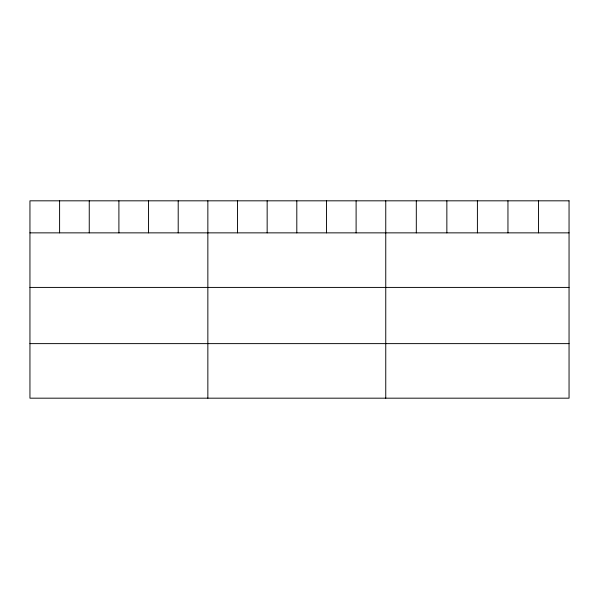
<?xml version="1.0" encoding="UTF-8"?>
<svg xmlns="http://www.w3.org/2000/svg" width="599" height="599" viewBox="0 0 599 599"><rect width="100%" height="100%" fill="white"/><g stroke="black" fill="none" stroke-linecap="round" stroke-linejoin="round"><path stroke-width="0.9" d="M29.95 232.861L569.05 232.861M29.95 287.415L569.05 287.415M29.95 343.624L569.05 343.624M538.501 200.822L538.501 232.861M507.952 200.822L507.952 232.861M477.403 200.822L477.403 232.861M446.854 200.822L446.854 232.861M416.305 200.822L416.305 232.861M385.756 200.822L385.756 398.178M356.106 200.822L356.106 232.861M326.455 200.822L326.455 232.861M296.805 200.822L296.805 232.861M267.154 200.822L267.154 232.861M237.504 200.822L237.504 232.861M207.853 200.822L207.853 398.178M178.203 200.822L178.203 232.861M148.552 200.822L148.552 232.861M118.902 200.822L118.902 232.861M89.251 200.822L89.251 232.861M59.6 200.822L59.6 232.861M569.05 200.822L29.95 200.822L29.95 398.178L569.05 398.178L569.05 200.822"/></g></svg>
